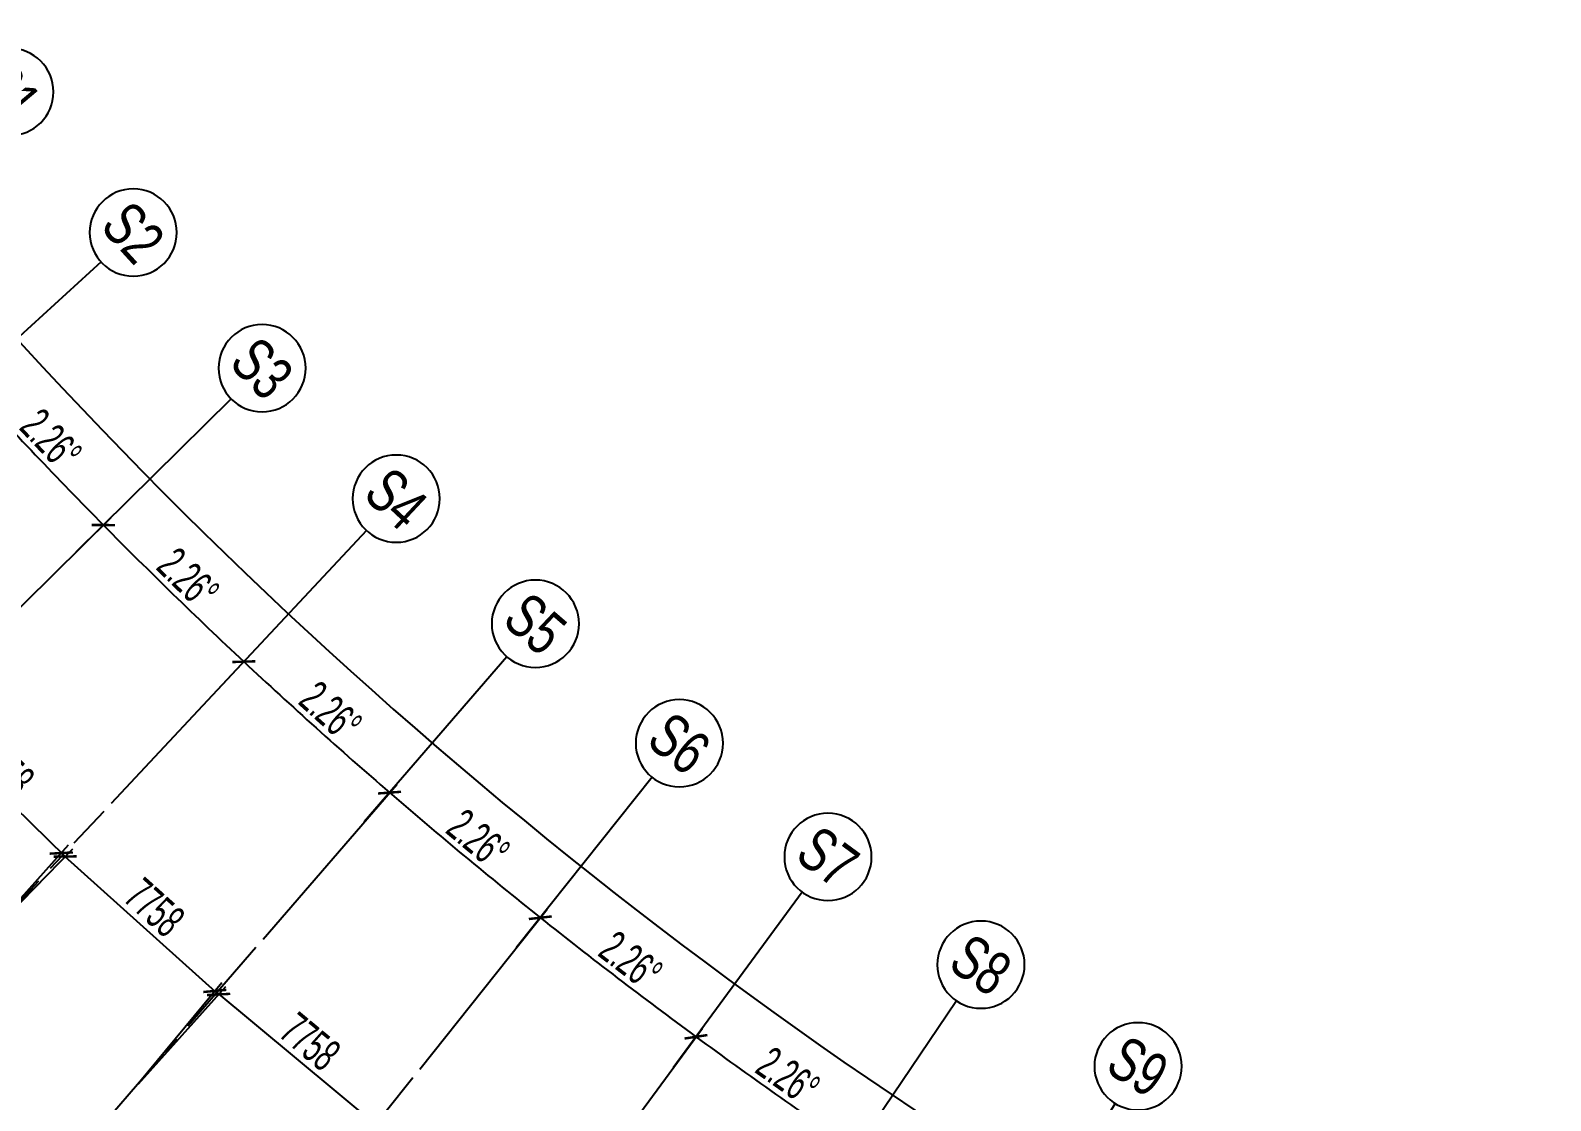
# Model space of a CAD drawing. Extents: x -668578 to 2331563, y -1202445 to 1620273.
# Drawn here: x 747905 to 803656, y 141058 to 180306 of the extents above; entities that cross this region are included whole.
import ezdxf
from ezdxf.enums import TextEntityAlignment as Align

# ---------------------------------------------------------------- set-up
doc = ezdxf.new("R2010")
doc.units = 0
doc.linetypes.add('CENTER2', pattern=[28.575, 19.05, -3.175, 3.175, -3.175])
doc.linetypes.add('DOT2', pattern=[0.125, 0, -0.125])
doc.layers.get('0').update_dxf_attribs({"color": 8})
doc.layers.get('Defpoints').update_dxf_attribs({"color": 8})
for name, color, linetype in [('#标注', 8, 'Continuous'), ('#轴线', 8, 'CENTER2'), ('A-AL', 8, 'Continuous'), ('A-FLOR-OTLN', 8, 'DOT2'), ('dim', 8, 'Continuous')]:
    doc.layers.add(name, color=color, linetype=linetype)
doc.styles.add('JHZX', font='jrs.shx', dxfattribs={"width": 0.6, "bigfont": 'jhz.shx'})
doc.dimstyles.new('JZBZ-400', dxfattribs={"dimscale": 400, "dimtxt": 3, "dimasz": 1.5, "dimexe": 1, "dimexo": 1, "dimgap": 0.5, "dimtad": 1, "dimdec": 0, "dimdsep": 46, "dimtxsty": 'JHZX', "dimblk1": 'ARCHTICK', "dimblk2": 'ARCHTICK', "dimsah": 1, "dimcen": 0, "dimclrd": 1, "dimclre": 1, "dimclrt": 2, "dimazin": 2, "dimtfac": 1, "dimtdec": 0, "dimtix": 1, "dimtmove": 0, "dimatfit": 3, "dimfxl": 0, "dimtolj": 1, "dimlwd": -1, "dimlwe": -1, "dimarcsym": 0})

# ---------------------------------------------------------------- blocks, each defined once
blk = doc.blocks.new('_ARCHTICK')
at = {"color": 0, "linetype": 'ByBlock', "const_width": 0.15}
blk.add_lwpolyline([(-0.5, -0.5), (0.5, 0.5)], dxfattribs=at)
blk = doc.blocks.new('*D2918')
at = {"layer": '#标注', "ltscale": 300, "transparency": 16777216}
for p, q in [((52517, 44290), (60086, 50671)), ((174425, -21557), (175612, -11729))]:
    blk.add_line(p, q, dxfattribs=at)
blk.add_arc((197092, 166179), 179600, 220.13382, 263.11563, dxfattribs=at)
at = {"layer": 'Defpoints', "color": 0, "ltscale": 300, "transparency": 16777216}
for p in [(197092, 166179), (52212, 44032), (92699, 20035), (174378, -21955)]:
    blk.add_point(p, dxfattribs=at)
at = {"layer": '#标注', "ltscale": 300, "transparency": 16777216, "xscale": 600, "yscale": 600, "zscale": 600}
for p, rotation in [((59781, 50414), 130.1338192809486), ((175564, -12126), 353.1156299250185)]:
    blk.add_blockref('_ARCHTICK', p, dxfattribs=dict(at, rotation=rotation))
at = {"layer": '#标注', "ltscale": 300, "transparency": 16777216, "insert": (112118, 8861), "char_height": 1200, "attachment_point": 5, "rotation": 331.6247, "style": 'JHZX'}
blk.add_mtext('\\A1;42.98°', dxfattribs=at)
blk = doc.blocks.new('*D2920')
at = {"layer": '#标注', "ltscale": 300, "transparency": 16777216}
for p, q in [((57441, 38678), (62980, 43735)), ((62583, 33265), (67918, 38537))]:
    blk.add_line(p, q, dxfattribs=at)
blk.add_arc((197092, 166179), 182000, 222.39602, 224.65822, dxfattribs=at)
at = {"layer": 'Defpoints', "color": 0, "ltscale": 300, "transparency": 16777216}
for p in [(197092, 166179), (64311, 41707), (57146, 38409), (62298, 32984)]:
    blk.add_point(p, dxfattribs=at)
at = {"layer": '#标注', "ltscale": 300, "transparency": 16777216, "xscale": 600, "yscale": 600, "zscale": 600}
for p, rotation in [((62685, 43465), 132.3960200208123), ((67633, 38256), 314.6582207606726)]:
    blk.add_blockref('_ARCHTICK', p, dxfattribs=dict(at, rotation=rotation))
at = {"layer": '#标注', "ltscale": 300, "transparency": 16777216, "insert": (65713, 41387), "char_height": 1200, "attachment_point": 5, "rotation": 313.5271, "style": 'JHZX'}
blk.add_mtext('\\A1;2.26°', dxfattribs=at)
blk = doc.blocks.new('*D2921')
at = {"layer": '#标注', "ltscale": 300, "transparency": 16777216}
for p, q in [((62583, 33265), (67918, 38537)), ((67934, 28059), (73057, 33538))]:
    blk.add_line(p, q, dxfattribs=at)
blk.add_arc((197092, 166179), 182000, 224.65822, 226.92042, dxfattribs=at)
at = {"layer": 'Defpoints', "color": 0, "ltscale": 300, "transparency": 16777216}
for p in [(197092, 166179), (69328, 36563), (62298, 32984), (67661, 27767)]:
    blk.add_point(p, dxfattribs=at)
at = {"layer": '#标注', "ltscale": 300, "transparency": 16777216, "xscale": 600, "yscale": 600, "zscale": 600}
for p, rotation in [((67633, 38256), 134.658220760672), ((72784, 33245), 316.9204201115846)]:
    blk.add_blockref('_ARCHTICK', p, dxfattribs=dict(at, rotation=rotation))
at = {"layer": '#标注', "ltscale": 300, "transparency": 16777216, "insert": (70742, 36299), "char_height": 1200, "attachment_point": 5, "rotation": 315.7893, "style": 'JHZX'}
blk.add_mtext('\\A1;2.26°', dxfattribs=at)
blk = doc.blocks.new('*D2922')
at = {"layer": '#标注', "ltscale": 300, "transparency": 16777216}
for p, q in [((67934, 28059), (73057, 33538)), ((73487, 23069), (78389, 28745))]:
    blk.add_line(p, q, dxfattribs=at)
blk.add_arc((197092, 166179), 182000, 226.92042, 229.18262, dxfattribs=at)
at = {"layer": 'Defpoints', "color": 0, "ltscale": 300, "transparency": 16777216}
for p in [(197092, 166179), (74544, 31621), (67661, 27767), (73225, 22766)]:
    blk.add_point(p, dxfattribs=at)
at = {"layer": '#标注', "ltscale": 300, "transparency": 16777216, "xscale": 600, "yscale": 600, "zscale": 600}
for p, rotation in [((72784, 33245), 136.9204201115843), ((78128, 28442), 319.1826194624979)]:
    blk.add_blockref('_ARCHTICK', p, dxfattribs=dict(at, rotation=rotation))
at = {"layer": '#标注', "ltscale": 300, "transparency": 16777216, "insert": (75967, 31412), "char_height": 1200, "attachment_point": 5, "rotation": 318.0515, "style": 'JHZX'}
blk.add_mtext('\\A1;2.26°', dxfattribs=at)
blk = doc.blocks.new('*D2923')
at = {"layer": '#标注', "ltscale": 300, "transparency": 16777216}
for p, q in [((73487, 23069), (78389, 28745)), ((79232, 18301), (83907, 24166))]:
    blk.add_line(p, q, dxfattribs=at)
blk.add_arc((197092, 166179), 182000, 229.18262, 231.44482, dxfattribs=at)
at = {"layer": 'Defpoints', "color": 0, "ltscale": 300, "transparency": 16777216}
for p in [(197092, 166179), (79951, 26888), (73225, 22766), (78983, 17989)]:
    blk.add_point(p, dxfattribs=at)
at = {"layer": '#标注', "ltscale": 300, "transparency": 16777216, "xscale": 600, "yscale": 600, "zscale": 600}
for p, rotation in [((78128, 28442), 139.1826194624971), ((83657, 23854), 321.4448202023581)]:
    blk.add_blockref('_ARCHTICK', p, dxfattribs=dict(at, rotation=rotation))
at = {"layer": '#标注', "ltscale": 300, "transparency": 16777216, "insert": (81381, 26736), "char_height": 1200, "attachment_point": 5, "rotation": 320.3137, "style": 'JHZX'}
blk.add_mtext('\\A1;2.26°', dxfattribs=at)
blk = doc.blocks.new('*D2910')
at = {"layer": '#标注', "ltscale": 300, "transparency": 16777216}
for p, q in [((79232, 18301), (83907, 24166)), ((85161, 13764), (89600, 19809))]:
    blk.add_line(p, q, dxfattribs=at)
blk.add_arc((197092, 166179), 182000, 231.44482, 233.70702, dxfattribs=at)
at = {"layer": 'Defpoints', "color": 0, "ltscale": 300, "transparency": 16777216}
for p in [(197092, 166179), (85540, 22373), (78983, 17989), (84924, 13442)]:
    blk.add_point(p, dxfattribs=at)
at = {"layer": '#标注', "ltscale": 300, "transparency": 16777216, "xscale": 600, "yscale": 600, "zscale": 600}
for p, rotation in [((83657, 23854), 141.4448202023583), ((89364, 19487), 323.707020942222)]:
    blk.add_blockref('_ARCHTICK', p, dxfattribs=dict(at, rotation=rotation))
at = {"layer": '#标注', "ltscale": 300, "transparency": 16777216, "insert": (86975, 22278), "char_height": 1200, "attachment_point": 5, "rotation": 322.5759, "style": 'JHZX'}
blk.add_mtext('\\A1;2.26°', dxfattribs=at)
blk = doc.blocks.new('*D2911')
at = {"layer": '#标注', "ltscale": 300, "transparency": 16777216}
for p, q in [((85161, 13764), (89600, 19809)), ((91265, 9465), (95462, 15681))]:
    blk.add_line(p, q, dxfattribs=at)
blk.add_arc((197092, 166179), 182000, 233.70702, 235.96922, dxfattribs=at)
at = {"layer": 'Defpoints', "color": 0, "ltscale": 300, "transparency": 16777216}
for p in [(197092, 166179), (91304, 18082), (84924, 13442), (91041, 9134)]:
    blk.add_point(p, dxfattribs=at)
at = {"layer": '#标注', "ltscale": 300, "transparency": 16777216, "xscale": 600, "yscale": 600, "zscale": 600}
for p, rotation in [((89364, 19487), 143.7070209422228), ((95238, 15349), 325.9692216820964)]:
    blk.add_blockref('_ARCHTICK', p, dxfattribs=dict(at, rotation=rotation))
at = {"layer": '#标注', "ltscale": 300, "transparency": 16777216, "insert": (92741, 18043), "char_height": 1200, "attachment_point": 5, "rotation": 324.8381, "style": 'JHZX'}
blk.add_mtext('\\A1;2.26°', dxfattribs=at)
blk = doc.blocks.new('*U2924')
at = {"linetype": 'ByBlock'}
blk.add_line((0, -20), (0, 0), dxfattribs=at)
blk.add_circle((0, -24), 4, dxfattribs=at)
at = {"color": 253, "linetype": 'ByBlock', "style": 'JHZX', "width": 0.75}
blk.add_attdef('AXES', text='', height=4, dxfattribs=at).set_placement((0, -24), align=Align.MIDDLE_CENTER)
blk = doc.blocks.new('*D2996')
at = {"layer": '#标注', "transparency": 16777216}
for p, q in [((-96904, 37266), (-93553, 40711)), ((-93832, 40424), (-88272, 35015)), ((-91344, 31857), (-87993, 35301))]:
    blk.add_line(p, q, dxfattribs=at)
at = {"layer": 'Defpoints', "color": 0, "transparency": 16777216}
for p in [(-97183, 36980), (-88272, 35015), (-91623, 31570)]:
    blk.add_point(p, dxfattribs=at)
at = {"layer": '#标注', "transparency": 16777216, "xscale": 600, "yscale": 600, "zscale": 600}
for p, rotation in [((-93832, 40424), 135.7893233166484), ((-88272, 35015), 315.7893233166484)]:
    blk.add_blockref('_ARCHTICK', p, dxfattribs=dict(at, rotation=rotation))
at = {"layer": '#标注', "transparency": 16777216, "insert": (-90494, 38293), "char_height": 1200, "attachment_point": 5, "rotation": 315.7893, "style": 'JHZX'}
blk.add_mtext('\\A1;7758', dxfattribs=at)
blk = doc.blocks.new('*D2997')
at = {"layer": '#标注', "transparency": 16777216}
for p, q in [((-85597, 26692), (-82526, 30393)), ((-82782, 30085), (-76812, 25131)), ((-79627, 21738), (-76556, 25439))]:
    blk.add_line(p, q, dxfattribs=at)
at = {"layer": 'Defpoints', "color": 0, "transparency": 16777216}
for p in [(-85853, 26384), (-76812, 25131), (-79883, 21430)]:
    blk.add_point(p, dxfattribs=at)
at = {"layer": '#标注', "transparency": 16777216, "xscale": 600, "yscale": 600, "zscale": 600}
for p, rotation in [((-82782, 30085), 140.3137249285785), ((-76812, 25131), 320.3137249285784)]:
    blk.add_blockref('_ARCHTICK', p, dxfattribs=dict(at, rotation=rotation))
at = {"layer": '#标注', "transparency": 16777216, "insert": (-79286, 28224), "char_height": 1200, "attachment_point": 5, "rotation": 320.3137, "style": 'JHZX'}
blk.add_mtext('\\A1;7758', dxfattribs=at)
blk = doc.blocks.new('*D2998')
at = {"layer": '#标注', "transparency": 16777216}
for p, q in [((-91355, 31868), (-88145, 35439)), ((-88413, 35142), (-82643, 29956)), ((-85585, 26682), (-82375, 30253))]:
    blk.add_line(p, q, dxfattribs=at)
at = {"layer": 'Defpoints', "color": 0, "transparency": 16777216}
for p in [(-91623, 31570), (-82643, 29956), (-85853, 26384)]:
    blk.add_point(p, dxfattribs=at)
at = {"layer": '#标注', "transparency": 16777216, "xscale": 600, "yscale": 600, "zscale": 600}
for p, rotation in [((-88413, 35142), 138.0515317976874), ((-82643, 29956), 318.0515317976873)]:
    blk.add_blockref('_ARCHTICK', p, dxfattribs=dict(at, rotation=rotation))
at = {"layer": '#标注', "transparency": 16777216, "insert": (-84993, 33144), "char_height": 1200, "attachment_point": 5, "rotation": 318.0515, "style": 'JHZX'}
blk.add_mtext('\\A1;7758', dxfattribs=at)
blk = doc.blocks.new('A$C47405904')
at = {"layer": 'A-AL'}
blk.add_lwpolyline([(-89278, 9481, -0.031021), (-108755, 27069, 0.415715), (-113080, 27106), (-145267, -4699, 0.412976), (-145302, -9004, 0.149442), (-10240, -82596, 0.358696), (-6809, -80780)], format="xyb", dxfattribs=at)
at = {"layer": 'A-FLOR-OTLN'}
blk.add_arc((42590, 175095), 212150, 224.36474, 258.37779, dxfattribs=at)
blk = doc.blocks.new('A$Caccc0cd0')
at = {"layer": '#标注'}
for p1, p2, distance, picture, middle in [((-97183.3, 36979.6), (-91622.6, 31570), 4805.8, '*D2996', (-90494, 38292.9)), ((-91622.6, 31570), (-85852.7, 26384.2), 4802.1, '*D2998', (-84992.9, 33143.6)), ((-85852.7, 26384.2), (-79882.6, 21430.1), 4809.1, '*D2997', (-79285.8, 28223.6))]:
    dim = blk.add_aligned_dim(p1=p1, p2=p2, distance=distance, dimstyle='JZBZ-400', override={"dimclrd": 256, "dimclre": 256, "dimclrt": 256}, dxfattribs=at)
    dim.commit()
    dim.dimension.update_dxf_attribs({"geometry": picture, "text_midpoint": middle})
blk = doc.blocks.new('DSGDFG')
at = {"layer": '#轴线', "ltscale": 200}
for p, q in [((19724.4, -23495.6), (67661.1, 27767.3)), ((73225.4, 22766.2), (27342.7, -30356.8)), ((35227.4, -36910.9), (78982.9, 17988.6))]:
    blk.add_line(p, q, dxfattribs=at)
for radius in [206950, 212800, 220600, 228400, 236200]:
    blk.add_arc((197092.2, 166179.2), radius, 218.438892, 265.140584, dxfattribs=at)
at = {"layer": '#标注', "linetype": 'ByBlock'}
ref = blk.add_blockref('*U2924', (56862.6, 47953.4), dxfattribs=dict(at, xscale=-400, yscale=400, rotation=130.1338096688258))
ref.add_attrib('AXES', 'S1', dxfattribs={"layer": '0', "color": 253, "linetype": 'ByBlock', "height": 1600, "rotation": 310.13381, "style": 'JHZX', "width": 0.75}).set_placement((64202.2, 54141.3), align=Align.MIDDLE_CENTER)
ref = blk.add_blockref('*U2924', (61638.3, 42510.6), dxfattribs=dict(at, xscale=-400, yscale=400, rotation=132.39589159885))
ref.add_attrib('AXES', 'S2', dxfattribs={"layer": '0', "color": 253, "linetype": 'ByBlock', "height": 1600, "rotation": 312.39589, "style": 'JHZX', "width": 0.75}).set_placement((68727.9, 48983.4), align=Align.MIDDLE_CENTER)
ref = blk.add_blockref('*U2924', (66625.1, 37260.5), dxfattribs=dict(at, xscale=-399.9999999999999, yscale=399.9999999999999, rotation=134.6579735288742))
ref.add_attrib('AXES', 'S3', dxfattribs={"layer": '0', "color": 253, "linetype": 'ByBlock', "height": 1600, "rotation": 314.65797, "style": 'JHZX', "width": 0.75}).set_placement((73453.7, 44008.1), align=Align.MIDDLE_CENTER)
at = {"layer": '#标注', "ltscale": 300}
blk.add_blockref('A$Caccc0cd0', (154502.6, -8915.6), dxfattribs=at)
at = {"layer": '#标注', "linetype": 'ByBlock'}
ref = blk.add_blockref('*U2924', (71815.2, 32211.4), dxfattribs=dict(at, xscale=-400, yscale=400, rotation=136.9200554588989))
ref.add_attrib('AXES', 'S4', dxfattribs={"layer": '0', "color": 253, "linetype": 'ByBlock', "height": 1600, "rotation": 316.92006, "style": 'JHZX', "width": 0.75}).set_placement((78372.2, 39223.2), align=Align.MIDDLE_CENTER)
ref = blk.add_blockref('*U2924', (77200.6, 27371), dxfattribs=dict(at, xscale=-399.9999999999999, yscale=399.9999999999999, rotation=139.1821373889232))
ref.add_attrib('AXES', 'S5', dxfattribs={"layer": '0', "color": 253, "linetype": 'ByBlock', "height": 1600, "rotation": 319.18214, "style": 'JHZX', "width": 0.75}).set_placement((83475.8, 34636.2), align=Align.MIDDLE_CENTER)
ref = blk.add_blockref('*U2924', (82772.9, 22747), dxfattribs=dict(at, xscale=-400, yscale=400, rotation=141.4442193189474))
ref.add_attrib('AXES', 'S6', dxfattribs={"layer": '0', "color": 253, "linetype": 'ByBlock', "height": 1600, "rotation": 321.44422, "style": 'JHZX', "width": 0.75}).set_placement((88756.4, 30254.2), align=Align.MIDDLE_CENTER)
ref = blk.add_blockref('*U2924', (88523.3, 18346.5), dxfattribs=dict(at, xscale=-400, yscale=400, rotation=143.7063012489712))
ref.add_attrib('AXES', 'S7', dxfattribs={"layer": '0', "color": 253, "linetype": 'ByBlock', "height": 1600, "rotation": 323.7063, "style": 'JHZX', "width": 0.75}).set_placement((94205.8, 26084.1), align=Align.MIDDLE_CENTER)
ref = blk.add_blockref('*U2924', (94443, 14176.5), dxfattribs=dict(at, xscale=-400, yscale=400, rotation=145.9683831789954))
ref.add_attrib('AXES', 'S8', dxfattribs={"layer": '0', "color": 253, "linetype": 'ByBlock', "height": 1600, "rotation": 325.96838, "style": 'JHZX', "width": 0.75}).set_placement((99815.6, 22132.3), align=Align.MIDDLE_CENTER)
ref = blk.add_blockref('*U2924', (100522.6, 10243.3), dxfattribs=dict(at, xscale=-399.9999999999993, yscale=399.9999999999993, rotation=148.23046510902))
ref.add_attrib('AXES', 'S9', dxfattribs={"layer": '0', "color": 253, "linetype": 'ByBlock', "height": 1600, "rotation": 328.23047, "style": 'JHZX', "width": 0.75}).set_placement((105577, 18404.9), align=Align.MIDDLE_CENTER)
at = {"layer": '#标注', "ltscale": 300}
for base, p1, p2, picture, middle in [((92698.6, 20034.9), (52211.6, 44032.2), (174377.5, -21954.5), '*D2918', (112118.4, 8861.3)), ((64311.4, 41707.2), (57146, 38408.6), (62298.5, 32984.1), '*D2920', (65713.4, 41387.1)), ((69328.1, 36563), (62298.5, 32984.1), (67661.1, 27767.3), '*D2921', (70741.6, 36298.5)), ((74543.9, 31620.9), (67661.1, 27767.3), (73225.4, 22766.2), '*D2922', (75966.8, 31412.4)), ((79950.8, 26888.5), (73225.4, 22766.2), (78982.9, 17988.6), '*D2923', (81380.8, 26736.3)), ((85540.3, 22373.1), (78982.9, 17988.6), (84924.4, 13442), '*D2910', (86975.2, 22277.5)), ((91303.6, 18082), (84924.4, 13442), (91040.7, 9133.5), '*D2911', (92741.2, 18043.1))]:
    dim = blk.add_angular_dim_3p(base=base, center=(197092.1, 166179.2), p1=p1, p2=p2, dimstyle='JZBZ-400', override={"dimclrd": 256, "dimclre": 256, "dimclrt": 256}, dxfattribs=at)
    dim.commit()
    dim.dimension.update_dxf_attribs({"geometry": picture, "text_midpoint": middle})

msp = doc.modelspace()

# ---------------------------------------------------------------- block references
at = {"layer": '#标注'}
msp.add_blockref('DSGDFG', (682948.9, 123910), dxfattribs=at)
at = {"layer": 'dim', "ltscale": 300}
msp.add_blockref('A$C47405904', (837451.5, 114994.4), dxfattribs=at)

doc.saveas('drawing.dxf')
